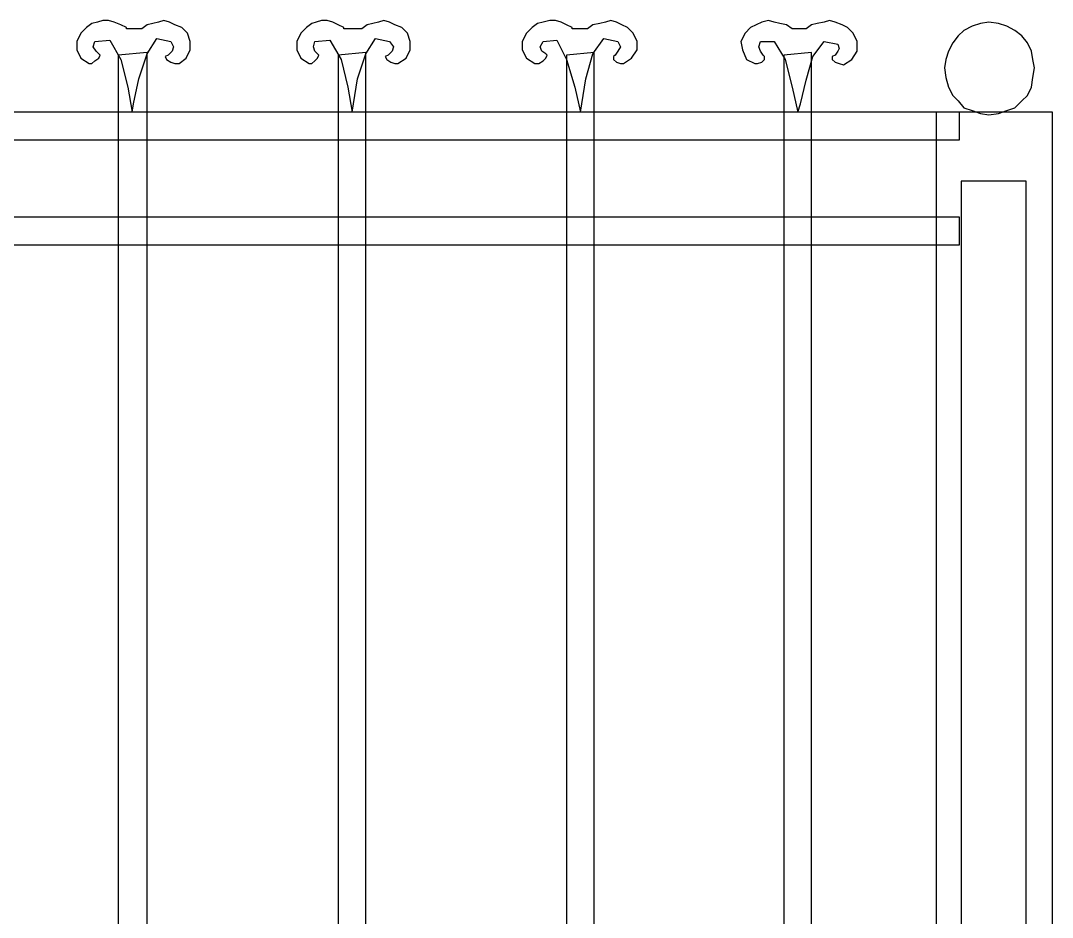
# Model space of a CAD drawing. Header units: centimetres. Extents: x -54 to 53, y -72 to 21.
# Drawn here: x -0.9 to 52.5, y -25.7 to 20.6 of the extents above; entities that cross this region are included whole.
import ezdxf

# ---------------------------------------------------------------- set-up
doc = ezdxf.new("R2010")
doc.units = ezdxf.units.CM
doc.header["$MEASUREMENT"] = 0
doc.layers.add('layer 1', color=7, linetype='Continuous')

msp = doc.modelspace()

# ---------------------------------------------------------------- linework, layer by layer
at = {"layer": 'layer 1', "color": 44}
for points, knots in [([(4.61777, 20.19891), (4.61777, 20.19891), (5.40497, 20.19891), (5.40497, 20.19891), (5.40497, 20.19891), (5.40497, 20.19891), (5.40497, 20.19891), (5.40497, 20.19891), (5.40497, 20.19891), (5.40497, 20.19891), (5.69123, 20.4136), (5.69123, 20.4136), (5.69123, 20.4136), (5.69123, 20.4136), (5.97748, 20.48516), (5.97748, 20.48516), (5.97748, 20.48516), (5.97748, 20.48516), (6.26374, 20.55673), (6.26374, 20.55673), (6.26374, 20.55673), (6.26374, 20.55673), (6.54999, 20.62829), (6.54999, 20.62829), (6.54999, 20.62829), (6.54999, 20.62829), (6.83625, 20.55673), (6.83625, 20.55673), (6.83625, 20.55673), (6.83625, 20.55673), (7.1225, 20.4136), (7.1225, 20.4136), (7.1225, 20.4136), (7.1225, 20.4136), (7.48032, 20.27047), (7.48032, 20.27047), (7.48032, 20.27047), (7.48032, 20.27047), (7.76658, 19.98422), (7.76658, 19.98422), (7.76658, 19.98422), (7.76658, 19.98422), (7.90971, 19.55483), (7.90971, 19.55483), (7.90971, 19.55483), (7.90971, 19.55483), (7.90971, 19.12545), (7.90971, 19.12545), (7.90971, 19.12545), (7.90971, 19.12545), (7.69502, 18.69607), (7.69502, 18.69607), (7.69502, 18.69607), (7.69502, 18.69607), (7.3372, 18.40981), (7.3372, 18.40981), (7.3372, 18.40981), (7.3372, 18.40981), (7.1225, 18.40981), (7.1225, 18.40981), (7.1225, 18.40981), (7.1225, 18.40981), (6.90781, 18.48137), (6.90781, 18.48137), (6.90781, 18.48137), (6.90781, 18.48137), (6.69312, 18.6245), (6.69312, 18.6245), (6.69312, 18.6245), (6.69312, 18.6245), (6.62156, 18.76763), (6.62156, 18.76763), (6.62156, 18.76763), (6.62156, 18.76763), (6.76469, 18.83919), (6.76469, 18.83919), (6.76469, 18.83919), (6.76469, 18.83919), (6.97938, 19.05389), (6.97938, 19.05389), (6.97938, 19.05389), (6.97938, 19.05389), (7.05094, 19.26858), (7.05094, 19.26858), (7.05094, 19.26858), (7.05094, 19.26858), (6.90781, 19.55483), (6.90781, 19.55483), (6.90781, 19.55483), (6.90781, 19.55483), (6.19217, 19.69796), (6.19217, 19.69796), (6.19217, 19.69796), (6.19217, 19.69796), (5.69123, 18.91076), (5.69123, 18.91076), (5.69123, 18.91076), (5.69123, 18.91076), (5.26184, 17.62261), (5.26184, 17.62261), (5.26184, 17.62261), (5.26184, 17.62261), (4.97559, 16.33446), (4.97559, 16.33446), (4.97559, 16.33446), (4.97559, 16.33446), (4.90402, 15.90507), (4.90402, 15.90507), (4.90402, 15.90507), (4.90402, 15.90507), (4.68933, 17.19322), (4.68933, 17.19322), (4.68933, 17.19322), (4.68933, 17.19322), (4.33151, 18.6245), (4.33151, 18.6245), (4.33151, 18.6245), (4.33151, 18.6245), (3.759, 19.6264), (3.759, 19.6264), (3.759, 19.6264), (3.759, 19.6264), (2.9718, 19.55483), (2.9718, 19.55483), (2.9718, 19.55483), (2.9718, 19.55483), (2.90024, 19.26858), (2.90024, 19.26858), (2.90024, 19.26858), (2.90024, 19.26858), (3.04336, 19.05389), (3.04336, 19.05389), (3.04336, 19.05389), (3.04336, 19.05389), (3.18649, 18.91076), (3.18649, 18.91076), (3.18649, 18.91076), (3.18649, 18.91076), (3.25805, 18.83919), (3.25805, 18.83919), (3.25805, 18.83919), (3.25805, 18.83919), (3.18649, 18.69607), (3.18649, 18.69607), (3.18649, 18.69607), (3.18649, 18.69607), (2.9718, 18.55294), (2.9718, 18.55294), (2.9718, 18.55294), (2.9718, 18.55294), (2.82867, 18.40981), (2.82867, 18.40981), (2.82867, 18.40981), (2.82867, 18.40981), (2.68554, 18.40981), (2.68554, 18.40981), (2.68554, 18.40981), (2.68554, 18.40981), (2.25616, 18.69607), (2.25616, 18.69607), (2.25616, 18.69607), (2.25616, 18.69607), (2.04147, 19.12545), (2.04147, 19.12545), (2.04147, 19.12545), (2.04147, 19.12545), (2.04147, 19.55483), (2.04147, 19.55483), (2.04147, 19.55483), (2.04147, 19.55483), (2.25616, 19.98422), (2.25616, 19.98422), (2.25616, 19.98422), (2.25616, 19.98422), (2.54242, 20.27047), (2.54242, 20.27047), (2.54242, 20.27047), (2.54242, 20.27047), (2.82867, 20.48516), (2.82867, 20.48516), (2.82867, 20.48516), (2.82867, 20.48516), (3.11493, 20.55673), (3.11493, 20.55673), (3.11493, 20.55673), (3.11493, 20.55673), (3.40118, 20.62829), (3.40118, 20.62829), (3.40118, 20.62829), (3.40118, 20.62829), (3.68744, 20.62829), (3.68744, 20.62829), (3.68744, 20.62829), (3.68744, 20.62829), (3.97369, 20.55673), (3.97369, 20.55673), (3.97369, 20.55673), (3.97369, 20.55673), (4.33151, 20.4136), (4.33151, 20.4136), (4.33151, 20.4136), (4.33151, 20.4136), (4.61777, 20.27047), (4.61777, 20.27047), (4.61777, 20.27047), (4.61777, 20.27047), (4.61777, 20.19891), (4.61777, 20.19891)], [0, 0, 0, 0, 0.01923077, 0.01923077, 0.01923077, 0.01923077, 0.03846154, 0.03846154, 0.03846154, 0.03846154, 0.05769231, 0.05769231, 0.05769231, 0.05769231, 0.07692308, 0.07692308, 0.07692308, 0.07692308, 0.09615385, 0.09615385, 0.09615385, 0.09615385, 0.11538462, 0.11538462, 0.11538462, 0.11538462, 0.13461538, 0.13461538, 0.13461538, 0.13461538, 0.15384615, 0.15384615, 0.15384615, 0.15384615, 0.17307692, 0.17307692, 0.17307692, 0.17307692, 0.19230769, 0.19230769, 0.19230769, 0.19230769, 0.21153846, 0.21153846, 0.21153846, 0.21153846, 0.23076923, 0.23076923, 0.23076923, 0.23076923, 0.25, 0.25, 0.25, 0.25, 0.26923077, 0.26923077, 0.26923077, 0.26923077, 0.28846154, 0.28846154, 0.28846154, 0.28846154, 0.30769231, 0.30769231, 0.30769231, 0.30769231, 0.32692308, 0.32692308, 0.32692308, 0.32692308, 0.34615385, 0.34615385, 0.34615385, 0.34615385, 0.36538462, 0.36538462, 0.36538462, 0.36538462, 0.38461538, 0.38461538, 0.38461538, 0.38461538, 0.40384615, 0.40384615, 0.40384615, 0.40384615, 0.42307692, 0.42307692, 0.42307692, 0.42307692, 0.44230769, 0.44230769, 0.44230769, 0.44230769, 0.46153846, 0.46153846, 0.46153846, 0.46153846, 0.48076923, 0.48076923, 0.48076923, 0.48076923, 0.5, 0.5, 0.5, 0.5, 0.51923077, 0.51923077, 0.51923077, 0.51923077, 0.53846154, 0.53846154, 0.53846154, 0.53846154, 0.55769231, 0.55769231, 0.55769231, 0.55769231, 0.57692308, 0.57692308, 0.57692308, 0.57692308, 0.59615385, 0.59615385, 0.59615385, 0.59615385, 0.61538462, 0.61538462, 0.61538462, 0.61538462, 0.63461538, 0.63461538, 0.63461538, 0.63461538, 0.65384615, 0.65384615, 0.65384615, 0.65384615, 0.67307692, 0.67307692, 0.67307692, 0.67307692, 0.69230769, 0.69230769, 0.69230769, 0.69230769, 0.71153846, 0.71153846, 0.71153846, 0.71153846, 0.73076923, 0.73076923, 0.73076923, 0.73076923, 0.75, 0.75, 0.75, 0.75, 0.76923077, 0.76923077, 0.76923077, 0.76923077, 0.78846154, 0.78846154, 0.78846154, 0.78846154, 0.80769231, 0.80769231, 0.80769231, 0.80769231, 0.82692308, 0.82692308, 0.82692308, 0.82692308, 0.84615385, 0.84615385, 0.84615385, 0.84615385, 0.86538462, 0.86538462, 0.86538462, 0.86538462, 0.88461538, 0.88461538, 0.88461538, 0.88461538, 0.90384615, 0.90384615, 0.90384615, 0.90384615, 0.92307692, 0.92307692, 0.92307692, 0.92307692, 0.94230769, 0.94230769, 0.94230769, 0.94230769, 0.96153846, 0.96153846, 0.96153846, 0.96153846, 0.98076923, 0.98076923, 0.98076923, 0.98076923, 1, 1, 1, 1]), ([(15.8533, 20.19891), (15.8533, 20.19891), (16.78363, 20.19891), (16.78363, 20.19891), (16.78363, 20.19891), (16.78363, 20.19891), (16.78363, 20.19891), (16.78363, 20.19891), (16.78363, 20.19891), (16.78363, 20.19891), (17.06989, 20.4136), (17.06989, 20.4136), (17.06989, 20.4136), (17.06989, 20.4136), (17.35614, 20.48516), (17.35614, 20.48516), (17.35614, 20.48516), (17.35614, 20.48516), (17.6424, 20.55673), (17.6424, 20.55673), (17.6424, 20.55673), (17.6424, 20.55673), (17.92865, 20.62829), (17.92865, 20.62829), (17.92865, 20.62829), (17.92865, 20.62829), (18.21491, 20.55673), (18.21491, 20.55673), (18.21491, 20.55673), (18.21491, 20.55673), (18.50116, 20.4136), (18.50116, 20.4136), (18.50116, 20.4136), (18.50116, 20.4136), (18.85898, 20.27047), (18.85898, 20.27047), (18.85898, 20.27047), (18.85898, 20.27047), (19.14524, 19.98422), (19.14524, 19.98422), (19.14524, 19.98422), (19.14524, 19.98422), (19.28837, 19.55483), (19.28837, 19.55483), (19.28837, 19.55483), (19.28837, 19.55483), (19.28837, 19.12545), (19.28837, 19.12545), (19.28837, 19.12545), (19.28837, 19.12545), (19.07367, 18.69607), (19.07367, 18.69607), (19.07367, 18.69607), (19.07367, 18.69607), (18.64429, 18.40981), (18.64429, 18.40981), (18.64429, 18.40981), (18.64429, 18.40981), (18.50116, 18.40981), (18.50116, 18.40981), (18.50116, 18.40981), (18.50116, 18.40981), (18.28647, 18.48137), (18.28647, 18.48137), (18.28647, 18.48137), (18.28647, 18.48137), (18.07178, 18.6245), (18.07178, 18.6245), (18.07178, 18.6245), (18.07178, 18.6245), (18.00022, 18.76763), (18.00022, 18.76763), (18.00022, 18.76763), (18.00022, 18.76763), (18.14334, 18.83919), (18.14334, 18.83919), (18.14334, 18.83919), (18.14334, 18.83919), (18.35804, 19.05389), (18.35804, 19.05389), (18.35804, 19.05389), (18.35804, 19.05389), (18.4296, 19.26858), (18.4296, 19.26858), (18.4296, 19.26858), (18.4296, 19.26858), (18.21491, 19.55483), (18.21491, 19.55483), (18.21491, 19.55483), (18.21491, 19.55483), (17.49927, 19.69796), (17.49927, 19.69796), (17.49927, 19.69796), (17.49927, 19.69796), (16.99832, 18.91076), (16.99832, 18.91076), (16.99832, 18.91076), (16.99832, 18.91076), (16.56894, 17.62261), (16.56894, 17.62261), (16.56894, 17.62261), (16.56894, 17.62261), (16.35425, 16.33446), (16.35425, 16.33446), (16.35425, 16.33446), (16.35425, 16.33446), (16.28268, 15.90507), (16.28268, 15.90507), (16.28268, 15.90507), (16.28268, 15.90507), (16.06799, 17.19322), (16.06799, 17.19322), (16.06799, 17.19322), (16.06799, 17.19322), (15.71017, 18.6245), (15.71017, 18.6245), (15.71017, 18.6245), (15.71017, 18.6245), (15.13766, 19.6264), (15.13766, 19.6264), (15.13766, 19.6264), (15.13766, 19.6264), (14.35046, 19.55483), (14.35046, 19.55483), (14.35046, 19.55483), (14.35046, 19.55483), (14.27889, 19.26858), (14.27889, 19.26858), (14.27889, 19.26858), (14.27889, 19.26858), (14.35046, 19.05389), (14.35046, 19.05389), (14.35046, 19.05389), (14.35046, 19.05389), (14.49359, 18.91076), (14.49359, 18.91076), (14.49359, 18.91076), (14.49359, 18.91076), (14.56515, 18.83919), (14.56515, 18.83919), (14.56515, 18.83919), (14.56515, 18.83919), (14.49359, 18.69607), (14.49359, 18.69607), (14.49359, 18.69607), (14.49359, 18.69607), (14.35046, 18.55294), (14.35046, 18.55294), (14.35046, 18.55294), (14.35046, 18.55294), (14.20733, 18.40981), (14.20733, 18.40981), (14.20733, 18.40981), (14.20733, 18.40981), (14.0642, 18.40981), (14.0642, 18.40981), (14.0642, 18.40981), (14.0642, 18.40981), (13.63482, 18.69607), (13.63482, 18.69607), (13.63482, 18.69607), (13.63482, 18.69607), (13.42013, 19.12545), (13.42013, 19.12545), (13.42013, 19.12545), (13.42013, 19.12545), (13.42013, 19.55483), (13.42013, 19.55483), (13.42013, 19.55483), (13.42013, 19.55483), (13.63482, 19.98422), (13.63482, 19.98422), (13.63482, 19.98422), (13.63482, 19.98422), (13.92107, 20.27047), (13.92107, 20.27047), (13.92107, 20.27047), (13.92107, 20.27047), (14.20733, 20.48516), (14.20733, 20.48516), (14.20733, 20.48516), (14.20733, 20.48516), (14.42202, 20.55673), (14.42202, 20.55673), (14.42202, 20.55673), (14.42202, 20.55673), (14.70828, 20.62829), (14.70828, 20.62829), (14.70828, 20.62829), (14.70828, 20.62829), (14.99453, 20.62829), (14.99453, 20.62829), (14.99453, 20.62829), (14.99453, 20.62829), (15.28079, 20.55673), (15.28079, 20.55673), (15.28079, 20.55673), (15.28079, 20.55673), (15.56704, 20.4136), (15.56704, 20.4136), (15.56704, 20.4136), (15.56704, 20.4136), (15.8533, 20.27047), (15.8533, 20.27047), (15.8533, 20.27047), (15.8533, 20.27047), (15.8533, 20.19891), (15.8533, 20.19891)], [0, 0, 0, 0, 0.01923077, 0.01923077, 0.01923077, 0.01923077, 0.03846154, 0.03846154, 0.03846154, 0.03846154, 0.05769231, 0.05769231, 0.05769231, 0.05769231, 0.07692308, 0.07692308, 0.07692308, 0.07692308, 0.09615385, 0.09615385, 0.09615385, 0.09615385, 0.11538462, 0.11538462, 0.11538462, 0.11538462, 0.13461538, 0.13461538, 0.13461538, 0.13461538, 0.15384615, 0.15384615, 0.15384615, 0.15384615, 0.17307692, 0.17307692, 0.17307692, 0.17307692, 0.19230769, 0.19230769, 0.19230769, 0.19230769, 0.21153846, 0.21153846, 0.21153846, 0.21153846, 0.23076923, 0.23076923, 0.23076923, 0.23076923, 0.25, 0.25, 0.25, 0.25, 0.26923077, 0.26923077, 0.26923077, 0.26923077, 0.28846154, 0.28846154, 0.28846154, 0.28846154, 0.30769231, 0.30769231, 0.30769231, 0.30769231, 0.32692308, 0.32692308, 0.32692308, 0.32692308, 0.34615385, 0.34615385, 0.34615385, 0.34615385, 0.36538462, 0.36538462, 0.36538462, 0.36538462, 0.38461538, 0.38461538, 0.38461538, 0.38461538, 0.40384615, 0.40384615, 0.40384615, 0.40384615, 0.42307692, 0.42307692, 0.42307692, 0.42307692, 0.44230769, 0.44230769, 0.44230769, 0.44230769, 0.46153846, 0.46153846, 0.46153846, 0.46153846, 0.48076923, 0.48076923, 0.48076923, 0.48076923, 0.5, 0.5, 0.5, 0.5, 0.51923077, 0.51923077, 0.51923077, 0.51923077, 0.53846154, 0.53846154, 0.53846154, 0.53846154, 0.55769231, 0.55769231, 0.55769231, 0.55769231, 0.57692308, 0.57692308, 0.57692308, 0.57692308, 0.59615385, 0.59615385, 0.59615385, 0.59615385, 0.61538462, 0.61538462, 0.61538462, 0.61538462, 0.63461538, 0.63461538, 0.63461538, 0.63461538, 0.65384615, 0.65384615, 0.65384615, 0.65384615, 0.67307692, 0.67307692, 0.67307692, 0.67307692, 0.69230769, 0.69230769, 0.69230769, 0.69230769, 0.71153846, 0.71153846, 0.71153846, 0.71153846, 0.73076923, 0.73076923, 0.73076923, 0.73076923, 0.75, 0.75, 0.75, 0.75, 0.76923077, 0.76923077, 0.76923077, 0.76923077, 0.78846154, 0.78846154, 0.78846154, 0.78846154, 0.80769231, 0.80769231, 0.80769231, 0.80769231, 0.82692308, 0.82692308, 0.82692308, 0.82692308, 0.84615385, 0.84615385, 0.84615385, 0.84615385, 0.86538462, 0.86538462, 0.86538462, 0.86538462, 0.88461538, 0.88461538, 0.88461538, 0.88461538, 0.90384615, 0.90384615, 0.90384615, 0.90384615, 0.92307692, 0.92307692, 0.92307692, 0.92307692, 0.94230769, 0.94230769, 0.94230769, 0.94230769, 0.96153846, 0.96153846, 0.96153846, 0.96153846, 0.98076923, 0.98076923, 0.98076923, 0.98076923, 1, 1, 1, 1]), ([(27.66134, 20.19891), (27.66134, 20.19891), (28.44854, 20.19891), (28.44854, 20.19891), (28.44854, 20.19891), (28.44854, 20.19891), (28.44854, 20.19891), (28.44854, 20.19891), (28.44854, 20.19891), (28.44854, 20.19891), (28.7348, 20.4136), (28.7348, 20.4136), (28.7348, 20.4136), (28.7348, 20.4136), (29.09262, 20.48516), (29.09262, 20.48516), (29.09262, 20.48516), (29.09262, 20.48516), (29.37887, 20.55673), (29.37887, 20.55673), (29.37887, 20.55673), (29.37887, 20.55673), (29.66513, 20.62829), (29.66513, 20.62829), (29.66513, 20.62829), (29.66513, 20.62829), (29.95139, 20.55673), (29.95139, 20.55673), (29.95139, 20.55673), (29.95139, 20.55673), (30.23764, 20.4136), (30.23764, 20.4136), (30.23764, 20.4136), (30.23764, 20.4136), (30.5239, 20.27047), (30.5239, 20.27047), (30.5239, 20.27047), (30.5239, 20.27047), (30.81015, 19.98422), (30.81015, 19.98422), (30.81015, 19.98422), (30.81015, 19.98422), (31.02484, 19.55483), (31.02484, 19.55483), (31.02484, 19.55483), (31.02484, 19.55483), (31.02484, 19.12545), (31.02484, 19.12545), (31.02484, 19.12545), (31.02484, 19.12545), (30.73859, 18.69607), (30.73859, 18.69607), (30.73859, 18.69607), (30.73859, 18.69607), (30.30921, 18.40981), (30.30921, 18.40981), (30.30921, 18.40981), (30.30921, 18.40981), (30.16608, 18.40981), (30.16608, 18.40981), (30.16608, 18.40981), (30.16608, 18.40981), (29.95139, 18.48137), (29.95139, 18.48137), (29.95139, 18.48137), (29.95139, 18.48137), (29.80826, 18.6245), (29.80826, 18.6245), (29.80826, 18.6245), (29.80826, 18.6245), (29.80826, 18.76763), (29.80826, 18.76763), (29.80826, 18.76763), (29.80826, 18.76763), (29.87982, 18.83919), (29.87982, 18.83919), (29.87982, 18.83919), (29.87982, 18.83919), (30.02295, 19.05389), (30.02295, 19.05389), (30.02295, 19.05389), (30.02295, 19.05389), (30.16608, 19.26858), (30.16608, 19.26858), (30.16608, 19.26858), (30.16608, 19.26858), (30.02295, 19.55483), (30.02295, 19.55483), (30.02295, 19.55483), (30.02295, 19.55483), (29.30731, 19.69796), (29.30731, 19.69796), (29.30731, 19.69796), (29.30731, 19.69796), (28.7348, 18.91076), (28.7348, 18.91076), (28.7348, 18.91076), (28.7348, 18.91076), (28.37698, 17.62261), (28.37698, 17.62261), (28.37698, 17.62261), (28.37698, 17.62261), (28.16229, 16.33446), (28.16229, 16.33446), (28.16229, 16.33446), (28.16229, 16.33446), (28.09072, 15.90507), (28.09072, 15.90507), (28.09072, 15.90507), (28.09072, 15.90507), (27.80447, 17.19322), (27.80447, 17.19322), (27.80447, 17.19322), (27.80447, 17.19322), (27.37509, 18.6245), (27.37509, 18.6245), (27.37509, 18.6245), (27.37509, 18.6245), (26.87414, 19.6264), (26.87414, 19.6264), (26.87414, 19.6264), (26.87414, 19.6264), (26.1585, 19.55483), (26.1585, 19.55483), (26.1585, 19.55483), (26.1585, 19.55483), (26.01537, 19.26858), (26.01537, 19.26858), (26.01537, 19.26858), (26.01537, 19.26858), (26.08694, 19.05389), (26.08694, 19.05389), (26.08694, 19.05389), (26.08694, 19.05389), (26.30163, 18.91076), (26.30163, 18.91076), (26.30163, 18.91076), (26.30163, 18.91076), (26.37319, 18.83919), (26.37319, 18.83919), (26.37319, 18.83919), (26.37319, 18.83919), (26.30163, 18.69607), (26.30163, 18.69607), (26.30163, 18.69607), (26.30163, 18.69607), (26.1585, 18.55294), (26.1585, 18.55294), (26.1585, 18.55294), (26.1585, 18.55294), (25.94381, 18.40981), (25.94381, 18.40981), (25.94381, 18.40981), (25.94381, 18.40981), (25.72912, 18.40981), (25.72912, 18.40981), (25.72912, 18.40981), (25.72912, 18.40981), (25.29973, 18.69607), (25.29973, 18.69607), (25.29973, 18.69607), (25.29973, 18.69607), (25.08504, 19.12545), (25.08504, 19.12545), (25.08504, 19.12545), (25.08504, 19.12545), (25.08504, 19.55483), (25.08504, 19.55483), (25.08504, 19.55483), (25.08504, 19.55483), (25.29973, 19.98422), (25.29973, 19.98422), (25.29973, 19.98422), (25.29973, 19.98422), (25.58599, 20.27047), (25.58599, 20.27047), (25.58599, 20.27047), (25.58599, 20.27047), (25.87224, 20.48516), (25.87224, 20.48516), (25.87224, 20.48516), (25.87224, 20.48516), (26.1585, 20.55673), (26.1585, 20.55673), (26.1585, 20.55673), (26.1585, 20.55673), (26.51632, 20.62829), (26.51632, 20.62829), (26.51632, 20.62829), (26.51632, 20.62829), (26.80257, 20.62829), (26.80257, 20.62829), (26.80257, 20.62829), (26.80257, 20.62829), (27.08883, 20.55673), (27.08883, 20.55673), (27.08883, 20.55673), (27.08883, 20.55673), (27.37509, 20.4136), (27.37509, 20.4136), (27.37509, 20.4136), (27.37509, 20.4136), (27.66134, 20.27047), (27.66134, 20.27047), (27.66134, 20.27047), (27.66134, 20.27047), (27.66134, 20.19891), (27.66134, 20.19891)], [0, 0, 0, 0, 0.01923077, 0.01923077, 0.01923077, 0.01923077, 0.03846154, 0.03846154, 0.03846154, 0.03846154, 0.05769231, 0.05769231, 0.05769231, 0.05769231, 0.07692308, 0.07692308, 0.07692308, 0.07692308, 0.09615385, 0.09615385, 0.09615385, 0.09615385, 0.11538462, 0.11538462, 0.11538462, 0.11538462, 0.13461538, 0.13461538, 0.13461538, 0.13461538, 0.15384615, 0.15384615, 0.15384615, 0.15384615, 0.17307692, 0.17307692, 0.17307692, 0.17307692, 0.19230769, 0.19230769, 0.19230769, 0.19230769, 0.21153846, 0.21153846, 0.21153846, 0.21153846, 0.23076923, 0.23076923, 0.23076923, 0.23076923, 0.25, 0.25, 0.25, 0.25, 0.26923077, 0.26923077, 0.26923077, 0.26923077, 0.28846154, 0.28846154, 0.28846154, 0.28846154, 0.30769231, 0.30769231, 0.30769231, 0.30769231, 0.32692308, 0.32692308, 0.32692308, 0.32692308, 0.34615385, 0.34615385, 0.34615385, 0.34615385, 0.36538462, 0.36538462, 0.36538462, 0.36538462, 0.38461538, 0.38461538, 0.38461538, 0.38461538, 0.40384615, 0.40384615, 0.40384615, 0.40384615, 0.42307692, 0.42307692, 0.42307692, 0.42307692, 0.44230769, 0.44230769, 0.44230769, 0.44230769, 0.46153846, 0.46153846, 0.46153846, 0.46153846, 0.48076923, 0.48076923, 0.48076923, 0.48076923, 0.5, 0.5, 0.5, 0.5, 0.51923077, 0.51923077, 0.51923077, 0.51923077, 0.53846154, 0.53846154, 0.53846154, 0.53846154, 0.55769231, 0.55769231, 0.55769231, 0.55769231, 0.57692308, 0.57692308, 0.57692308, 0.57692308, 0.59615385, 0.59615385, 0.59615385, 0.59615385, 0.61538462, 0.61538462, 0.61538462, 0.61538462, 0.63461538, 0.63461538, 0.63461538, 0.63461538, 0.65384615, 0.65384615, 0.65384615, 0.65384615, 0.67307692, 0.67307692, 0.67307692, 0.67307692, 0.69230769, 0.69230769, 0.69230769, 0.69230769, 0.71153846, 0.71153846, 0.71153846, 0.71153846, 0.73076923, 0.73076923, 0.73076923, 0.73076923, 0.75, 0.75, 0.75, 0.75, 0.76923077, 0.76923077, 0.76923077, 0.76923077, 0.78846154, 0.78846154, 0.78846154, 0.78846154, 0.80769231, 0.80769231, 0.80769231, 0.80769231, 0.82692308, 0.82692308, 0.82692308, 0.82692308, 0.84615385, 0.84615385, 0.84615385, 0.84615385, 0.86538462, 0.86538462, 0.86538462, 0.86538462, 0.88461538, 0.88461538, 0.88461538, 0.88461538, 0.90384615, 0.90384615, 0.90384615, 0.90384615, 0.92307692, 0.92307692, 0.92307692, 0.92307692, 0.94230769, 0.94230769, 0.94230769, 0.94230769, 0.96153846, 0.96153846, 0.96153846, 0.96153846, 0.98076923, 0.98076923, 0.98076923, 0.98076923, 1, 1, 1, 1]), ([(39.04, 20.19891), (39.04, 20.19891), (39.75564, 20.19891), (39.75564, 20.19891), (39.75564, 20.19891), (39.75564, 20.19891), (39.75564, 20.19891), (39.75564, 20.19891), (39.75564, 20.19891), (39.75564, 20.19891), (40.04189, 20.4136), (40.04189, 20.4136), (40.04189, 20.4136), (40.04189, 20.4136), (40.32815, 20.48516), (40.32815, 20.48516), (40.32815, 20.48516), (40.32815, 20.48516), (40.68597, 20.55673), (40.68597, 20.55673), (40.68597, 20.55673), (40.68597, 20.55673), (40.97223, 20.62829), (40.97223, 20.62829), (40.97223, 20.62829), (40.97223, 20.62829), (41.25848, 20.55673), (41.25848, 20.55673), (41.25848, 20.55673), (41.25848, 20.55673), (41.6163, 20.4136), (41.6163, 20.4136), (41.6163, 20.4136), (41.6163, 20.4136), (41.90256, 20.27047), (41.90256, 20.27047), (41.90256, 20.27047), (41.90256, 20.27047), (42.18881, 19.98422), (42.18881, 19.98422), (42.18881, 19.98422), (42.18881, 19.98422), (42.4035, 19.55483), (42.4035, 19.55483), (42.4035, 19.55483), (42.4035, 19.55483), (42.4035, 19.05389), (42.4035, 19.05389), (42.4035, 19.05389), (42.4035, 19.05389), (42.11725, 18.6245), (42.11725, 18.6245), (42.11725, 18.6245), (42.11725, 18.6245), (41.68786, 18.33825), (41.68786, 18.33825), (41.68786, 18.33825), (41.68786, 18.33825), (41.47317, 18.40981), (41.47317, 18.40981), (41.47317, 18.40981), (41.47317, 18.40981), (41.25848, 18.48137), (41.25848, 18.48137), (41.25848, 18.48137), (41.25848, 18.48137), (41.11535, 18.6245), (41.11535, 18.6245), (41.11535, 18.6245), (41.11535, 18.6245), (41.11535, 18.76763), (41.11535, 18.76763), (41.11535, 18.76763), (41.11535, 18.76763), (41.25848, 18.83919), (41.25848, 18.83919), (41.25848, 18.83919), (41.25848, 18.83919), (41.40161, 19.05389), (41.40161, 19.05389), (41.40161, 19.05389), (41.40161, 19.05389), (41.47317, 19.19701), (41.47317, 19.19701), (41.47317, 19.19701), (41.47317, 19.19701), (41.40161, 19.41171), (41.40161, 19.41171), (41.40161, 19.41171), (41.40161, 19.41171), (40.68597, 19.55483), (40.68597, 19.55483), (40.68597, 19.55483), (40.68597, 19.55483), (40.11346, 18.76763), (40.11346, 18.76763), (40.11346, 18.76763), (40.11346, 18.76763), (39.75564, 17.55104), (39.75564, 17.55104), (39.75564, 17.55104), (39.75564, 17.55104), (39.46938, 16.33446), (39.46938, 16.33446), (39.46938, 16.33446), (39.46938, 16.33446), (39.32626, 15.90507), (39.32626, 15.90507), (39.32626, 15.90507), (39.32626, 15.90507), (39.04, 17.19322), (39.04, 17.19322), (39.04, 17.19322), (39.04, 17.19322), (38.68218, 18.6245), (38.68218, 18.6245), (38.68218, 18.6245), (38.68218, 18.6245), (38.10967, 19.55483), (38.10967, 19.55483), (38.10967, 19.55483), (38.10967, 19.55483), (37.39403, 19.55483), (37.39403, 19.55483), (37.39403, 19.55483), (37.39403, 19.55483), (37.32247, 19.26858), (37.32247, 19.26858), (37.32247, 19.26858), (37.32247, 19.26858), (37.39403, 19.05389), (37.39403, 19.05389), (37.39403, 19.05389), (37.39403, 19.05389), (37.53716, 18.83919), (37.53716, 18.83919), (37.53716, 18.83919), (37.53716, 18.83919), (37.60872, 18.76763), (37.60872, 18.76763), (37.60872, 18.76763), (37.60872, 18.76763), (37.60872, 18.6245), (37.60872, 18.6245), (37.60872, 18.6245), (37.60872, 18.6245), (37.46559, 18.48137), (37.46559, 18.48137), (37.46559, 18.48137), (37.46559, 18.48137), (37.2509, 18.40981), (37.2509, 18.40981), (37.2509, 18.40981), (37.2509, 18.40981), (37.10778, 18.40981), (37.10778, 18.40981), (37.10778, 18.40981), (37.10778, 18.40981), (36.67839, 18.6245), (36.67839, 18.6245), (36.67839, 18.6245), (36.67839, 18.6245), (36.4637, 19.12545), (36.4637, 19.12545), (36.4637, 19.12545), (36.4637, 19.12545), (36.39214, 19.55483), (36.39214, 19.55483), (36.39214, 19.55483), (36.39214, 19.55483), (36.60683, 19.98422), (36.60683, 19.98422), (36.60683, 19.98422), (36.60683, 19.98422), (36.89308, 20.27047), (36.89308, 20.27047), (36.89308, 20.27047), (36.89308, 20.27047), (37.17934, 20.4136), (37.17934, 20.4136), (37.17934, 20.4136), (37.17934, 20.4136), (37.46559, 20.55673), (37.46559, 20.55673), (37.46559, 20.55673), (37.46559, 20.55673), (37.82341, 20.62829), (37.82341, 20.62829), (37.82341, 20.62829), (37.82341, 20.62829), (38.10967, 20.55673), (38.10967, 20.55673), (38.10967, 20.55673), (38.10967, 20.55673), (38.39593, 20.48516), (38.39593, 20.48516), (38.39593, 20.48516), (38.39593, 20.48516), (38.75374, 20.4136), (38.75374, 20.4136), (38.75374, 20.4136), (38.75374, 20.4136), (39.04, 20.19891), (39.04, 20.19891), (39.04, 20.19891), (39.04, 20.19891), (39.04, 20.19891), (39.04, 20.19891)], [0, 0, 0, 0, 0.01923077, 0.01923077, 0.01923077, 0.01923077, 0.03846154, 0.03846154, 0.03846154, 0.03846154, 0.05769231, 0.05769231, 0.05769231, 0.05769231, 0.07692308, 0.07692308, 0.07692308, 0.07692308, 0.09615385, 0.09615385, 0.09615385, 0.09615385, 0.11538462, 0.11538462, 0.11538462, 0.11538462, 0.13461538, 0.13461538, 0.13461538, 0.13461538, 0.15384615, 0.15384615, 0.15384615, 0.15384615, 0.17307692, 0.17307692, 0.17307692, 0.17307692, 0.19230769, 0.19230769, 0.19230769, 0.19230769, 0.21153846, 0.21153846, 0.21153846, 0.21153846, 0.23076923, 0.23076923, 0.23076923, 0.23076923, 0.25, 0.25, 0.25, 0.25, 0.26923077, 0.26923077, 0.26923077, 0.26923077, 0.28846154, 0.28846154, 0.28846154, 0.28846154, 0.30769231, 0.30769231, 0.30769231, 0.30769231, 0.32692308, 0.32692308, 0.32692308, 0.32692308, 0.34615385, 0.34615385, 0.34615385, 0.34615385, 0.36538462, 0.36538462, 0.36538462, 0.36538462, 0.38461538, 0.38461538, 0.38461538, 0.38461538, 0.40384615, 0.40384615, 0.40384615, 0.40384615, 0.42307692, 0.42307692, 0.42307692, 0.42307692, 0.44230769, 0.44230769, 0.44230769, 0.44230769, 0.46153846, 0.46153846, 0.46153846, 0.46153846, 0.48076923, 0.48076923, 0.48076923, 0.48076923, 0.5, 0.5, 0.5, 0.5, 0.51923077, 0.51923077, 0.51923077, 0.51923077, 0.53846154, 0.53846154, 0.53846154, 0.53846154, 0.55769231, 0.55769231, 0.55769231, 0.55769231, 0.57692308, 0.57692308, 0.57692308, 0.57692308, 0.59615385, 0.59615385, 0.59615385, 0.59615385, 0.61538462, 0.61538462, 0.61538462, 0.61538462, 0.63461538, 0.63461538, 0.63461538, 0.63461538, 0.65384615, 0.65384615, 0.65384615, 0.65384615, 0.67307692, 0.67307692, 0.67307692, 0.67307692, 0.69230769, 0.69230769, 0.69230769, 0.69230769, 0.71153846, 0.71153846, 0.71153846, 0.71153846, 0.73076923, 0.73076923, 0.73076923, 0.73076923, 0.75, 0.75, 0.75, 0.75, 0.76923077, 0.76923077, 0.76923077, 0.76923077, 0.78846154, 0.78846154, 0.78846154, 0.78846154, 0.80769231, 0.80769231, 0.80769231, 0.80769231, 0.82692308, 0.82692308, 0.82692308, 0.82692308, 0.84615385, 0.84615385, 0.84615385, 0.84615385, 0.86538462, 0.86538462, 0.86538462, 0.86538462, 0.88461538, 0.88461538, 0.88461538, 0.88461538, 0.90384615, 0.90384615, 0.90384615, 0.90384615, 0.92307692, 0.92307692, 0.92307692, 0.92307692, 0.94230769, 0.94230769, 0.94230769, 0.94230769, 0.96153846, 0.96153846, 0.96153846, 0.96153846, 0.98076923, 0.98076923, 0.98076923, 0.98076923, 1, 1, 1, 1]), ([(49.20207, 20.55673), (49.20207, 20.55673), (49.70302, 20.48516), (49.70302, 20.48516), (49.70302, 20.48516), (49.70302, 20.48516), (50.1324, 20.34204), (50.1324, 20.34204), (50.1324, 20.34204), (50.1324, 20.34204), (50.56179, 20.12734), (50.56179, 20.12734), (50.56179, 20.12734), (50.56179, 20.12734), (50.91961, 19.84109), (50.91961, 19.84109), (50.91961, 19.84109), (50.91961, 19.84109), (51.20586, 19.48327), (51.20586, 19.48327), (51.20586, 19.48327), (51.20586, 19.48327), (51.42055, 19.05389), (51.42055, 19.05389), (51.42055, 19.05389), (51.42055, 19.05389), (51.49212, 18.6245), (51.49212, 18.6245), (51.49212, 18.6245), (51.49212, 18.6245), (51.56368, 18.19512), (51.56368, 18.19512), (51.56368, 18.19512), (51.56368, 18.19512), (51.49212, 17.69417), (51.49212, 17.69417), (51.49212, 17.69417), (51.49212, 17.69417), (51.42055, 17.19322), (51.42055, 17.19322), (51.42055, 17.19322), (51.42055, 17.19322), (51.20586, 16.76384), (51.20586, 16.76384), (51.20586, 16.76384), (51.20586, 16.76384), (50.91961, 16.47759), (50.91961, 16.47759), (50.91961, 16.47759), (50.91961, 16.47759), (50.56179, 16.11977), (50.56179, 16.11977), (50.56179, 16.11977), (50.56179, 16.11977), (50.1324, 15.97664), (50.1324, 15.97664), (50.1324, 15.97664), (50.1324, 15.97664), (49.70302, 15.83351), (49.70302, 15.83351), (49.70302, 15.83351), (49.70302, 15.83351), (49.20207, 15.76195), (49.20207, 15.76195), (49.20207, 15.76195), (49.20207, 15.76195), (48.77269, 15.83351), (48.77269, 15.83351), (48.77269, 15.83351), (48.77269, 15.83351), (48.34331, 15.97664), (48.34331, 15.97664), (48.34331, 15.97664), (48.34331, 15.97664), (47.91392, 16.11977), (47.91392, 16.11977), (47.91392, 16.11977), (47.91392, 16.11977), (47.62767, 16.47759), (47.62767, 16.47759), (47.62767, 16.47759), (47.62767, 16.47759), (47.34141, 16.76384), (47.34141, 16.76384), (47.34141, 16.76384), (47.34141, 16.76384), (47.12672, 17.19322), (47.12672, 17.19322), (47.12672, 17.19322), (47.12672, 17.19322), (46.98359, 17.69417), (46.98359, 17.69417), (46.98359, 17.69417), (46.98359, 17.69417), (46.91203, 18.19512), (46.91203, 18.19512), (46.91203, 18.19512), (46.91203, 18.19512), (46.98359, 18.6245), (46.98359, 18.6245), (46.98359, 18.6245), (46.98359, 18.6245), (47.12672, 19.05389), (47.12672, 19.05389), (47.12672, 19.05389), (47.12672, 19.05389), (47.34141, 19.48327), (47.34141, 19.48327), (47.34141, 19.48327), (47.34141, 19.48327), (47.62767, 19.84109), (47.62767, 19.84109), (47.62767, 19.84109), (47.62767, 19.84109), (47.91392, 20.12734), (47.91392, 20.12734), (47.91392, 20.12734), (47.91392, 20.12734), (48.34331, 20.34204), (48.34331, 20.34204), (48.34331, 20.34204), (48.34331, 20.34204), (48.77269, 20.48516), (48.77269, 20.48516), (48.77269, 20.48516), (48.77269, 20.48516), (49.20207, 20.55673), (49.20207, 20.55673)], [0, 0, 0, 0, 0.03125, 0.03125, 0.03125, 0.03125, 0.0625, 0.0625, 0.0625, 0.0625, 0.09375, 0.09375, 0.09375, 0.09375, 0.125, 0.125, 0.125, 0.125, 0.15625, 0.15625, 0.15625, 0.15625, 0.1875, 0.1875, 0.1875, 0.1875, 0.21875, 0.21875, 0.21875, 0.21875, 0.25, 0.25, 0.25, 0.25, 0.28125, 0.28125, 0.28125, 0.28125, 0.3125, 0.3125, 0.3125, 0.3125, 0.34375, 0.34375, 0.34375, 0.34375, 0.375, 0.375, 0.375, 0.375, 0.40625, 0.40625, 0.40625, 0.40625, 0.4375, 0.4375, 0.4375, 0.4375, 0.46875, 0.46875, 0.46875, 0.46875, 0.5, 0.5, 0.5, 0.5, 0.53125, 0.53125, 0.53125, 0.53125, 0.5625, 0.5625, 0.5625, 0.5625, 0.59375, 0.59375, 0.59375, 0.59375, 0.625, 0.625, 0.625, 0.625, 0.65625, 0.65625, 0.65625, 0.65625, 0.6875, 0.6875, 0.6875, 0.6875, 0.71875, 0.71875, 0.71875, 0.71875, 0.75, 0.75, 0.75, 0.75, 0.78125, 0.78125, 0.78125, 0.78125, 0.8125, 0.8125, 0.8125, 0.8125, 0.84375, 0.84375, 0.84375, 0.84375, 0.875, 0.875, 0.875, 0.875, 0.90625, 0.90625, 0.90625, 0.90625, 0.9375, 0.9375, 0.9375, 0.9375, 0.96875, 0.96875, 0.96875, 0.96875, 1, 1, 1, 1]), ([(4.18839, -69.04126), (4.18839, -69.04126), (4.18839, 18.83919), (4.18839, 18.83919), (4.18839, 18.83919), (4.18839, 18.83919), (5.69123, 18.98232), (5.69123, 18.98232), (5.69123, 18.98232), (5.69123, 18.98232), (5.69123, -69.04126), (5.69123, -69.04126), (5.69123, -69.04126), (5.69123, -69.04126), (4.18839, -69.04126), (4.18839, -69.04126)], [0, 0, 0, 0, 0.25, 0.25, 0.25, 0.25, 0.5, 0.5, 0.5, 0.5, 0.75, 0.75, 0.75, 0.75, 1, 1, 1, 1]), ([(15.56704, -69.04126), (15.56704, -69.04126), (15.56704, 18.83919), (15.56704, 18.83919), (15.56704, 18.83919), (15.56704, 18.83919), (16.99832, 18.98232), (16.99832, 18.98232), (16.99832, 18.98232), (16.99832, 18.98232), (16.99832, -69.04126), (16.99832, -69.04126), (16.99832, -69.04126), (16.99832, -69.04126), (15.56704, -69.04126), (15.56704, -69.04126)], [0, 0, 0, 0, 0.25, 0.25, 0.25, 0.25, 0.5, 0.5, 0.5, 0.5, 0.75, 0.75, 0.75, 0.75, 1, 1, 1, 1]), ([(27.37509, -69.04126), (27.37509, -69.04126), (27.37509, 18.83919), (27.37509, 18.83919), (27.37509, 18.83919), (27.37509, 18.83919), (28.80636, 18.98232), (28.80636, 18.98232), (28.80636, 18.98232), (28.80636, 18.98232), (28.80636, -69.04126), (28.80636, -69.04126), (28.80636, -69.04126), (28.80636, -69.04126), (27.37509, -69.04126), (27.37509, -69.04126)], [0, 0, 0, 0, 0.25, 0.25, 0.25, 0.25, 0.5, 0.5, 0.5, 0.5, 0.75, 0.75, 0.75, 0.75, 1, 1, 1, 1]), ([(38.61062, -69.04126), (38.61062, -69.04126), (38.61062, 18.83919), (38.61062, 18.83919), (38.61062, 18.83919), (38.61062, 18.83919), (40.04189, 18.98232), (40.04189, 18.98232), (40.04189, 18.98232), (40.04189, 18.98232), (40.04189, -69.04126), (40.04189, -69.04126), (40.04189, -69.04126), (40.04189, -69.04126), (38.61062, -69.04126), (38.61062, -69.04126)], [0, 0, 0, 0, 0.25, 0.25, 0.25, 0.25, 0.5, 0.5, 0.5, 0.5, 0.75, 0.75, 0.75, 0.75, 1, 1, 1, 1]), ([(-48.84046, 15.90507), (-48.84046, 15.90507), (47.69923, 15.90507), (47.69923, 15.90507), (47.69923, 15.90507), (47.69923, 15.90507), (47.69923, 14.4738), (47.69923, 14.4738), (47.69923, 14.4738), (47.69923, 14.4738), (-48.84046, 14.4738), (-48.84046, 14.4738), (-48.84046, 14.4738), (-48.84046, 14.4738), (-48.84046, 15.90507), (-48.84046, 15.90507)], [0, 0, 0, 0, 0.25, 0.25, 0.25, 0.25, 0.5, 0.5, 0.5, 0.5, 0.75, 0.75, 0.75, 0.75, 1, 1, 1, 1]), ([(47.7708, 12.32688), (47.7708, 12.32688), (51.1343, 12.32688), (51.1343, 12.32688), (51.1343, 12.32688), (51.1343, 12.32688), (51.1343, -65.53463), (51.1343, -65.53463), (51.1343, -65.53463), (51.1343, -65.53463), (47.7708, -65.53463), (47.7708, -65.53463), (47.7708, -65.53463), (47.7708, -65.53463), (47.7708, 12.32688), (47.7708, 12.32688)], [0, 0, 0, 0, 0.25, 0.25, 0.25, 0.25, 0.5, 0.5, 0.5, 0.5, 0.75, 0.75, 0.75, 0.75, 1, 1, 1, 1]), ([(-48.84046, 10.46622), (-48.84046, 10.46622), (47.69923, 10.46622), (47.69923, 10.46622), (47.69923, 10.46622), (47.69923, 10.46622), (47.69923, 9.03494), (47.69923, 9.03494), (47.69923, 9.03494), (47.69923, 9.03494), (-48.84046, 9.03494), (-48.84046, 9.03494), (-48.84046, 9.03494), (-48.84046, 9.03494), (-48.84046, 10.46622), (-48.84046, 10.46622)], [0, 0, 0, 0, 0.25, 0.25, 0.25, 0.25, 0.5, 0.5, 0.5, 0.5, 0.75, 0.75, 0.75, 0.75, 1, 1, 1, 1])]:
    msp.add_open_spline(points, degree=3, knots=knots, dxfattribs=at)
at = {"layer": 'layer 1', "color": 29}
msp.add_open_spline([(46.48265, 15.90507), (46.48265, 15.90507), (52.49401, 15.90507), (52.49401, 15.90507), (52.49401, 15.90507), (52.49401, 15.90507), (52.49401, -68.25406), (52.49401, -68.25406), (52.49401, -68.25406), (52.49401, -68.25406), (46.48265, -68.25406), (46.48265, -68.25406), (46.48265, -68.25406), (46.48265, -68.25406), (46.48265, 15.90507), (46.48265, 15.90507)], degree=3, knots=[0, 0, 0, 0, 0.25, 0.25, 0.25, 0.25, 0.5, 0.5, 0.5, 0.5, 0.75, 0.75, 0.75, 0.75, 1, 1, 1, 1], dxfattribs=at)

doc.saveas('drawing.dxf')
